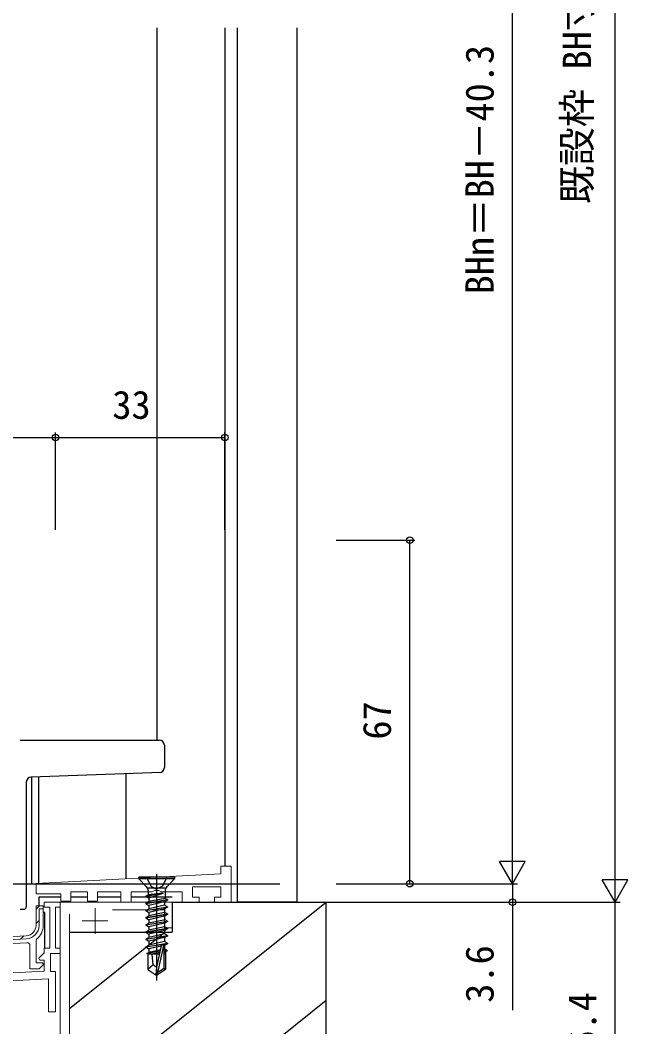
# Model space of a CAD drawing. Units: millimetres, scale not verified. Extents: x -437 to 438, y -331 to 329.
# Drawn here: x -248.9 to -130.5, y -214.5 to -18.2 of the extents above; entities that cross this region are included whole.
import ezdxf
from ezdxf.enums import TextEntityAlignment as Align

# ---------------------------------------------------------------- set-up
doc = ezdxf.new("R2010")
doc.units = ezdxf.units.MM
doc.header["$LTSCALE"] = 2
doc.layers.add('0-2_YKK_11', color=7, linetype='Continuous', lineweight=18)
for name, color, linetype in [('0-4_YKK_12', 2, 'Continuous'), ('0-5_YKK_13', 4, 'Continuous'), ('0-7_YKK_D', 6, 'Continuous'), ('0-9_YSS_K', 3, 'Continuous'), ('0-A_YSS_KE', 3, 'Continuous')]:
    doc.layers.add(name, color=color, linetype=linetype)
doc.styles.add('ＭＳ ゴシック', font='')
doc.styles.get('ＭＳ ゴシック').set_extended_font_data('MS Gothic')

msp = doc.modelspace()

# ---------------------------------------------------------------- linework, layer by layer
at = {"layer": '0-2_YKK_11'}
for p, q in [((-245.802, -191.56), (-245.146, -190.903)), ((-245.802, -194.388), (-245.202, -193.788)), ((-248.811, -197.397), (-248.177, -196.763))]:
    msp.add_line(p, q, dxfattribs=at)
at = {"layer": '0-2_YKK_11', "color": 4}
for p, q in [((-234.3, -191.35), (-234.3, -196.35)), ((-236.8, -193.85), (-231.8, -193.85))]:
    msp.add_line(p, q, dxfattribs=at)
at = {"layer": '0-2_YKK_11', "color": 211}
msp.add_lwpolyline([(-245.802, -186.587), (-209.802, -184.7), (-209.802, -183.2), (-207.802, -183.2), (-207.802, -190.2), (-211.052, -190.2), (-211.052, -189.2), (-209.802, -189.2), (-209.802, -187.2), (-215.302, -187.2), (-215.302, -189.2), (-214.052, -189.2), (-214.052, -190.2), (-217.302, -190.2), (-217.302, -188.2), (-221.436, -188.2), (-221.869, -187.95), (-222.735, -187.95), (-223.168, -188.2), (-227.302, -188.2), (-227.302, -190.2), (-229.302, -190.2), (-229.302, -188.2), (-233.802, -188.2), (-233.802, -190), (-235.802, -190), (-235.802, -188.2), (-239.002, -188.2), (-239.002, -190), (-241.002, -190), (-241.002, -188.6), (-245.802, -188.6)], close=True, dxfattribs=at)
msp.add_lwpolyline([(-250.776, -205.527), (-243.4, -205.14), (-243.4, -211.597), (-242, -211.597), (-242, -203.697), (-243, -203.697), (-243, -200.197), (-241.1, -200.197), (-241.1, -199.197), (-242, -199.197), (-242, -191.197), (-241.1, -191.197), (-241.1, -190.197), (-244.2, -190.197), (-244.2, -191.197), (-243.1, -191.197), (-243.1, -199.197), (-244.2, -199.197), (-244.2, -200.073), (-245.236, -201.109), (-245.076, -201.497), (-244.2, -201.497), (-244.2, -203.68), (-257.7, -204.388)], dxfattribs=at)
at = {"layer": '0-2_YKK_11', "color": 4}
for points in [[(-241.1, -228.277), (-241.1, -190.2), (-219.3, -190.2), (-219.3, -195.2), (-220.8, -195.2), (-220.8, -191.7), (-230.932, -191.7)], [(-239.3, -192.575), (-239.3, -238.7), (-241.1, -238.7), (-241.1, -231.917), (-246.737, -232.41)]]:
    msp.add_lwpolyline(points, dxfattribs=at)
at = {"layer": '0-2_YKK_11'}
for points in [[(-244.402, -194.741), (-244.402, -190.903), (-245.802, -190.903), (-245.802, -194.741)], [(-245.202, -194.741), (-245.202, -191.503), (-244.402, -191.503), (-244.402, -190.903), (-245.802, -190.903), (-245.802, -194.741)], [(-247.698, -196.738), (-264.202, -197.603), (-264.202, -199.005), (-256.702, -198.612), (-256.702, -203.103), (-257.702, -203.103), (-257.702, -204.303), (-255.502, -204.303), (-255.502, -198.549), (-247.625, -198.136)], [(-247.698, -196.738), (-264.202, -197.603), (-264.202, -199.005), (-263.602, -198.974), (-263.602, -198.172), (-247.666, -197.337)], [(-247.343, -198.11), (-247.002, -198.407), (-247.002, -203.203), (-245.178, -203.203), (-244.366, -202.391), (-244.527, -202.003), (-245.802, -202.003), (-245.802, -197.639), (-245.689, -197.404)]]:
    msp.add_lwpolyline(points, dxfattribs=at)
for radius, start, end in [(2, 273.00001, 359.99999), (2, 273.00001, 359.99999), (2.6, 273.00001, 359.99998), (3.4, 308.43466, 0), (3.4, 273, 277.76644)]:
    msp.add_arc((-247.802, -194.741), radius, start, end, dxfattribs=at)
at = {"layer": '0-4_YKK_12'}
for p, q in [((-222.3, -19.7), (-222.3, -158.593)), ((-209, -19.7), (-209, -183.2)), ((-206.6, -19.7), (-206.6, -190.2)), ((-195, -19.7), (-195, -190.2)), ((-246.7, -165.805), (-246.7, -186.597)), ((-245.3, -165.756), (-245.3, -186.597)), ((-228.3, -165.162), (-228.3, -185.67)), ((-322.3, -186.597), (-198.3, -186.597)), ((-247.7, -186.597), (-245.3, -186.597)), ((-195, -190.2), (-206.6, -190.2))]:
    msp.add_line(p, q, dxfattribs=at)
at = {"layer": '0-5_YKK_13'}
for p, q in [((-248.9, -158.6), (-223.248, -158.6)), ((-223.248, -158.6), (-221.8, -158.6)), ((-220.8, -159.6), (-220.8, -163.935)), ((-247.7, -166.805), (-247.7, -191.1)), ((-223.213, -164.985), (-246.735, -165.806)), ((-221.765, -164.934), (-223.213, -164.985)), ((-218.802, -185.355), (-225.802, -185.355)), ((-225.802, -185.355), (-225.802, -185.655)), ((-218.802, -185.655), (-225.802, -185.655)), ((-225.802, -185.655), (-224.275, -187.182)), ((-222.302, -184.751), (-222.302, -205.465)), ((-218.802, -185.655), (-220.33, -187.182)), ((-218.802, -185.355), (-218.802, -185.655)), ((-220.622, -187.475), (-223.982, -187.475)), ((-223.982, -187.889), (-223.982, -188.763)), ((-220.622, -187.889), (-220.622, -189.463)), ((-239.002, -189.197), (-235.802, -189.197)), ((-233.802, -189.197), (-229.302, -189.197)), ((-227.302, -189.197), (-219.3, -189.197)), ((-221.122, -188.479), (-224.402, -189.005)), ((-224.402, -189.005), (-223.982, -188.763)), ((-224.402, -189.005), (-224.402, -189.105)), ((-224.402, -189.105), (-223.852, -189.423)), ((-224.402, -190.405), (-220.202, -189.705)), ((-220.202, -189.805), (-224.402, -190.505)), ((-224.402, -190.405), (-223.852, -190.088)), ((-224.402, -190.405), (-224.402, -190.505)), ((-221.122, -188.479), (-223.982, -188.763)), ((-221.122, -188.539), (-223.852, -189.423)), ((-223.852, -189.423), (-223.852, -190.088)), ((-220.622, -189.463), (-223.852, -190.088)), ((-220.752, -190.123), (-223.852, -190.823)), ((-220.202, -189.805), (-220.752, -190.123)), ((-220.752, -190.123), (-220.752, -190.788)), ((-220.202, -189.705), (-220.622, -189.463)), ((-220.202, -189.705), (-220.202, -189.805)), ((-248.899, -191.6), (-248.2, -191.6)), ((-224.402, -190.505), (-223.852, -190.823)), ((-224.402, -191.805), (-220.202, -191.105)), ((-220.202, -191.205), (-224.402, -191.905)), ((-224.402, -191.805), (-223.852, -191.488)), ((-224.402, -191.805), (-224.402, -191.905)), ((-224.402, -191.905), (-223.852, -192.223)), ((-220.752, -190.788), (-223.852, -191.488)), ((-223.852, -190.823), (-223.852, -191.488)), ((-220.752, -191.523), (-223.852, -192.223)), ((-220.752, -192.188), (-223.852, -192.888)), ((-223.852, -192.223), (-223.852, -192.888)), ((-220.202, -191.105), (-220.752, -190.788)), ((-220.202, -191.205), (-220.752, -191.523)), ((-220.752, -191.523), (-220.752, -192.188)), ((-220.202, -192.505), (-220.752, -192.188)), ((-220.202, -191.105), (-220.202, -191.205)), ((-224.402, -193.205), (-220.202, -192.505)), ((-220.202, -192.605), (-224.402, -193.305)), ((-224.402, -193.205), (-223.852, -192.888)), ((-224.402, -193.205), (-223.982, -192.963)), ((-224.402, -193.205), (-224.402, -193.305)), ((-224.402, -193.205), (-224.402, -193.305)), ((-224.402, -193.305), (-223.852, -193.623)), ((-224.402, -193.305), (-223.852, -193.623)), ((-224.402, -194.605), (-220.202, -193.905)), ((-220.202, -194.005), (-224.402, -194.705)), ((-224.402, -194.605), (-223.852, -194.288)), ((-220.752, -192.923), (-223.852, -193.623)), ((-223.852, -193.623), (-223.852, -194.288)), ((-220.622, -193.663), (-223.852, -194.288)), ((-220.202, -192.605), (-220.752, -192.923)), ((-220.752, -192.923), (-220.752, -193.688)), ((-220.752, -194.323), (-220.752, -194.988)), ((-220.202, -193.905), (-220.622, -193.663)), ((-220.202, -192.505), (-220.202, -192.605)), ((-220.202, -193.905), (-220.202, -194.005)), ((-224.402, -194.605), (-224.402, -194.705)), ((-224.402, -194.705), (-223.852, -195.023)), ((-224.402, -196.005), (-220.202, -195.305)), ((-220.202, -195.405), (-224.402, -196.105)), ((-224.402, -196.005), (-223.852, -195.688)), ((-224.402, -196.005), (-224.402, -196.105)), ((-224.402, -196.105), (-223.852, -196.423)), ((-220.752, -194.988), (-223.852, -195.688)), ((-223.852, -195.023), (-223.852, -195.688)), ((-220.202, -195.305), (-220.752, -194.988)), ((-220.752, -195.723), (-220.752, -196.388)), ((-220.202, -195.305), (-220.202, -195.405)), ((-224.402, -197.405), (-220.202, -196.705)), ((-220.202, -196.805), (-224.402, -197.505)), ((-224.402, -197.405), (-223.852, -197.088)), ((-224.402, -197.405), (-224.402, -197.505)), ((-224.402, -197.505), (-223.852, -197.823)), ((-224.402, -198.905), (-220.202, -198.205)), ((-220.752, -196.388), (-223.852, -197.088)), ((-223.852, -196.423), (-223.852, -197.088)), ((-220.752, -197.123), (-223.852, -197.823)), ((-223.852, -197.823), (-223.852, -198.588)), ((-220.752, -197.888), (-223.852, -198.588)), ((-220.202, -196.705), (-220.752, -196.388)), ((-220.202, -196.805), (-220.752, -197.123)), ((-220.752, -197.123), (-220.752, -197.888)), ((-220.202, -198.205), (-220.752, -197.888)), ((-220.202, -196.705), (-220.202, -196.805)), ((-220.202, -198.205), (-220.202, -198.305)), ((-220.202, -198.305), (-224.402, -199.005)), ((-224.402, -198.905), (-223.852, -198.588)), ((-224.402, -198.905), (-224.402, -199.005)), ((-224.402, -199.005), (-223.852, -199.323)), ((-221.624, -199.765), (-224.202, -200.19)), ((-224.202, -200.19), (-223.852, -199.988)), ((-224.002, -200.284), (-224.202, -200.19)), ((-221.397, -198.768), (-223.852, -199.323)), ((-223.852, -199.323), (-223.852, -199.988)), ((-221.557, -199.469), (-223.852, -199.988)), ((-221.685, -200.031), (-223.351, -200.355)), ((-221.393, -198.748), (-222.302, -202.849)), ((-220.959, -198.645), (-222.152, -203.993)), ((-220.752, -198.623), (-220.944, -198.666)), ((-220.752, -199.288), (-220.906, -199.322)), ((-220.902, -198.804), (-220.902, -203.15)), ((-220.302, -199.547), (-220.902, -199.646)), ((-220.302, -199.763), (-220.902, -199.88)), ((-220.202, -198.305), (-220.752, -198.623)), ((-220.752, -198.623), (-220.752, -199.288)), ((-220.302, -199.547), (-220.752, -199.288)), ((-220.602, -199.936), (-220.602, -203.31)), ((-220.302, -199.547), (-220.302, -199.763)), ((-224.002, -200.284), (-224.002, -203.31)), ((-221.758, -200.355), (-224.002, -200.355)), ((-220.602, -200.355), (-220.902, -200.355)), ((-223.002, -202.455), (-224.002, -203.31)), ((-224.002, -203.31), (-222.452, -204.355)), ((-222.302, -202.849), (-222.452, -204.355)), ((-222.302, -202.849), (-222.302, -204.355)), ((-220.902, -203.15), (-222.152, -203.993)), ((-220.602, -203.31), (-222.152, -204.355)), ((-222.152, -203.993), (-222.152, -204.355)), ((-220.602, -203.31), (-220.902, -203.15)), ((-222.452, -204.355), (-222.152, -204.355))]:
    msp.add_line(p, q, dxfattribs=at)
for points in [[(-224.303, -185.355), (-223.447, -187.072), (-222.302, -187.681)], [(-220.302, -185.355), (-221.157, -187.072), (-222.302, -187.681)], [(-245.2, -190.903), (-245.2, -189.197), (-241.002, -189.197)], [(-221.122, -188.479), (-221.122, -188.539), (-224.402, -189.105)], [(-244.1, -199.197), (-244.1, -192.197), (-244.402, -192.197)], [(-220.202, -194.005), (-220.752, -194.323), (-223.852, -195.023)], [(-220.202, -195.405), (-220.752, -195.723), (-223.852, -196.423)], [(-220.302, -199.763), (-220.752, -200.023), (-220.902, -200.057)], [(-222.302, -202.956), (-223.002, -202.455), (-223.202, -200.355)]]:
    msp.add_lwpolyline(points, dxfattribs=at)
for centre, radius, start, end in [((-221.8, -159.6), 1, 0, 90), ((-221.8, -163.935), 1, 272, 0), ((-246.7, -166.805), 1, 92, 180), ((-224.982, -187.889), 1, 0, 45), ((-219.622, -187.889), 1, 135, 180), ((-248.2, -191.1), 0.5, 270, 0), ((-221.151, -198.804), 0.248, 0, 167.19096)]:
    msp.add_arc(centre, radius, start, end, dxfattribs=at)
at = {"layer": '0-7_YKK_D'}
for p, q in [((-133, -185.2), (-133, 148.8)), ((-153, -181.597), (-153, 112.1)), ((-329.3, -99.6), (-242, -99.6)), ((-242, -117.6), (-242, -98.6)), ((-242, -99.6), (-209, -99.6)), ((-209, -117.6), (-209, -98.6)), ((-187.302, -119.6), (-172, -119.6)), ((-173, -186.597), (-173, -119.6)), ((-153, -186.597), (-153, -177.937)), ((-153, -186.597), (-155.5, -182.267)), ((-150.5, -182.267), (-155.5, -182.267)), ((-153, -186.597), (-150.5, -182.267)), ((-133, -190.2), (-133, -181.54)), ((-153, -186.597), (-153, -184.047)), ((-133, -190.2), (-135.5, -185.87)), ((-130.5, -185.87), (-135.5, -185.87)), ((-133, -190.2), (-130.5, -185.87)), ((-187.302, -186.597), (-172, -186.597)), ((-187.302, -186.597), (-152, -186.597)), ((-187.302, -186.597), (-152, -186.597)), ((-153, -186.597), (-153, -190.2)), ((-187.302, -190.2), (-152, -190.2)), ((-187.302, -190.2), (-132, -190.2)), ((-187.302, -190.2), (-132, -190.2)), ((-153, -190.2), (-153, -211.275)), ((-133, -236.597), (-133, -190.2))]:
    msp.add_line(p, q, dxfattribs=at)
for centre in [(-242, -99.6), (-242, -99.6), (-209, -99.6), (-173, -119.6), (-173, -186.597), (-153, -190.2)]:
    msp.add_circle(centre, 0.637, dxfattribs=at)
at = {"layer": '0-9_YSS_K'}
for p, q in [((-239.3, -230.2), (-189.302, -190.202)), ((-220.624, -196.05), (-239.3, -210.991)), ((-189.3, -209.409), (-215.288, -230.2))]:
    msp.add_line(p, q, dxfattribs=at)
at = {"layer": '0-A_YSS_KE'}
for p, q in [((-219.3, -190.2), (-219.3, -196.05)), ((-219.3, -190.2), (-154.3, -190.2)), ((-189.302, -230.2), (-189.302, -190.2)), ((-239.3, -196.05), (-219.3, -196.05))]:
    msp.add_line(p, q, dxfattribs=at)

# ---------------------------------------------------------------- texts
at = {"layer": '0-7_YKK_D', "style": 'ＭＳ ゴシック'}
for s, p in [('既設枠 BH寸法', (-136.023, -54.081)), ('BHn＝BH－40.3', (-155, -71.695)), ('67', (-175, -158.511)), ('3.6', (-155, -209.829)), ('46.4', (-135, -222.71))]:
    msp.add_text(s, height=5.499, rotation=90, dxfattribs=at).set_placement(p, align=Align.BOTTOM_LEFT)
msp.add_text('33', height=5.499, dxfattribs=at).set_placement((-230.955, -97.6), align=Align.BOTTOM_LEFT)

doc.saveas('drawing.dxf')
